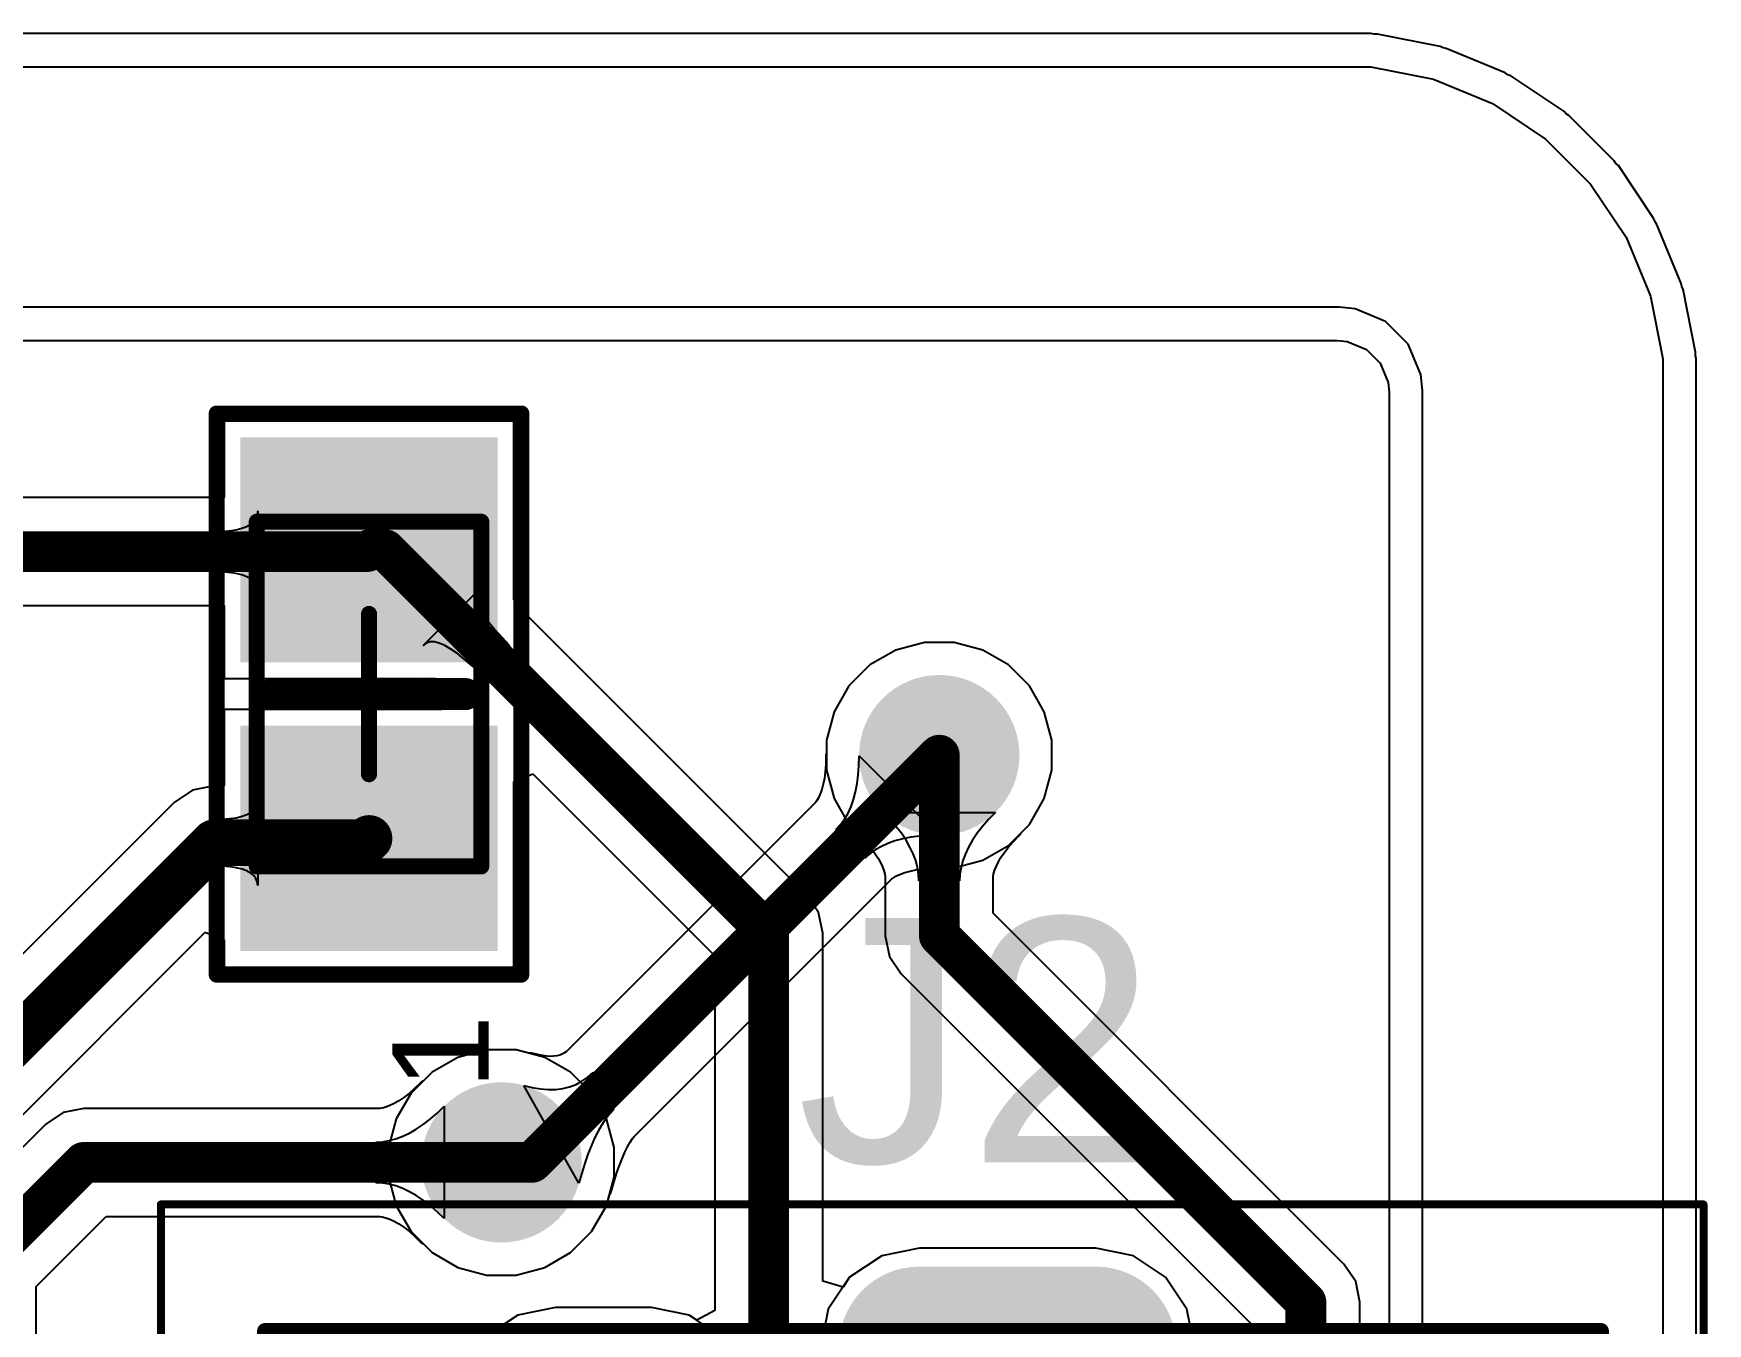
# Model space of a CAD drawing. Header units: millimetres. Extents: x 0 to 168, y 0 to 109.
# Drawn here: x 98.24 to 108.68, y 52.08 to 60.13 of the extents above; entities that cross this region are included whole.
import ezdxf

# ---------------------------------------------------------------- set-up
doc = ezdxf.new("R2010")
doc.units = ezdxf.units.MM
for name, color, linetype in [('BottomLayer', 5, 'Continuous'), ('BottomSolder', 6, 'Continuous'), ('Mechanical13', 56, 'Continuous'), ('Mechanical15', 56, 'Continuous'), ('Mechanical4', 56, 'Continuous'), ('Mechanical6', 56, 'Continuous'), ('MultiLayer', 9, 'Continuous'), ('PadHoleLayer', 156, 'Continuous'), ('TopLayer', 1, 'Continuous'), ('TopOverlay', 2, 'Continuous'), ('TopPaste', 8, 'Continuous'), ('TopSolder', 216, 'Continuous'), ('ViaHoleLayer', 16, 'Continuous')]:
    doc.layers.add(name, color=color, linetype=linetype)
doc.styles.add('Arial', font='arial.ttf', dxfattribs={"height": 0.2})

# ---------------------------------------------------------------- blocks, each defined once
blk = doc.blocks.new('6_0805_N_5')
at = {"layer": 'TopLayer'}
for points in [[(-1.5, -0.7), (-1.5, 0.7), (-0.3, 0.7), (-0.3, -0.7)], [(0.3, -0.7), (0.3, 0.7), (1.5, 0.7), (1.5, -0.7)]]:
    blk.add_hatch(color=1, dxfattribs=at).paths.add_polyline_path(points)
at = {"layer": 'TopPaste'}
for points in [[(-1.5, -0.7), (-1.5, 0.7), (-0.3, 0.7), (-0.3, -0.7)], [(0.3, -0.7), (0.3, 0.7), (1.5, 0.7), (1.5, -0.7)]]:
    blk.add_hatch(color=8, dxfattribs=at).paths.add_polyline_path(points)
at = {"layer": 'TopSolder'}
for points in [[(-1.602, -0.802), (-1.602, 0.802), (-0.198, 0.802), (-0.198, -0.802)], [(0.198, -0.802), (0.198, 0.802), (1.602, 0.802), (1.602, -0.802)]]:
    blk.add_hatch(color=216, dxfattribs=at).paths.add_polyline_path(points)
at = {"layer": 'Mechanical13', "const_width": 0.1}
for points in [[(-1.075, -0.7), (-1.075, 0.7)], [(1.075, 0.7), (-1.075, 0.7)], [(1.075, -0.7), (1.075, 0.7)], [(1.075, -0.7), (-1.075, -0.7)]]:
    blk.add_lwpolyline(points, dxfattribs=at)
at = {"layer": 'Mechanical13', "const_width": 0.05}
for points in [[(-1.1, 0.7, 1), (-1.05, 0.7, 1)], [(-1.1, 0.7, 1), (-1.05, 0.7, 1)], [(1.05, 0.7, 1), (1.1, 0.7, 1)], [(1.05, 0.7, 1), (1.1, 0.7, 1)], [(-1.1, -0.7, 1), (-1.05, -0.7, 1)], [(-1.1, -0.7, 1), (-1.05, -0.7, 1)], [(1.05, -0.7, 1), (1.1, -0.7, 1)], [(1.05, -0.7, 1), (1.1, -0.7, 1)]]:
    blk.add_lwpolyline(points, format="xyb", close=True, dxfattribs=at)
at = {"layer": 'Mechanical15', "const_width": 0.1}
for points in [[(-1.75, -0.95), (-1.75, 0.95)], [(1.75, 0.95), (-1.75, 0.95)], [(1.75, -0.95), (1.75, 0.95)], [(0, -0.5), (0, 0.5)], [(0.5, 0), (-0.5, 0)], [(1.75, -0.95), (-1.75, -0.95)]]:
    blk.add_lwpolyline(points, dxfattribs=at)
at = {"layer": 'Mechanical15', "const_width": 0.05}
for points in [[(-1.775, 0.95, 1), (-1.725, 0.95, 1)], [(-1.775, 0.95, 1), (-1.725, 0.95, 1)], [(1.725, 0.95, 1), (1.775, 0.95, 1)], [(1.725, 0.95, 1), (1.775, 0.95, 1)], [(-0.025, 0.5, 1), (0.025, 0.5, 1)], [(-0.525, 0, 1), (-0.475, 0, 1)], [(0.475, 0, 1), (0.525, 0, 1)], [(-0.025, -0.5, 1), (0.025, -0.5, 1)], [(-1.775, -0.95, 1), (-1.725, -0.95, 1)], [(-1.775, -0.95, 1), (-1.725, -0.95, 1)], [(1.725, -0.95, 1), (1.775, -0.95, 1)], [(1.725, -0.95, 1), (1.775, -0.95, 1)]]:
    blk.add_lwpolyline(points, format="xyb", close=True, dxfattribs=at)
at = {"layer": 'TopOverlay', "const_width": 0.2}
blk.add_lwpolyline([(0, -0.6), (0, 0.6)], dxfattribs=at)
at = {"layer": 'TopOverlay', "const_width": 0.1}
for points in [[(-0.05, 0.6, 1), (0.05, 0.6, 1)], [(-0.05, -0.6, 1), (0.05, -0.6, 1)]]:
    blk.add_lwpolyline(points, format="xyb", close=True, dxfattribs=at)
blk = doc.blocks.new('USB_C_R__________A________12401548E4_2A_6')
at = {"layer": 'BottomLayer'}
h = blk.add_hatch(color=5, dxfattribs=at)
edge = h.paths.add_edge_path()
edge.add_arc((4.5, 1.14), 0.4, 90, 180)
edge.add_line((4.1, 1.14), (4.1, 0.04))
edge.add_arc((4.5, 0.04), 0.4, 180, 270)
edge.add_line((4.5, -0.36), (4.5, -0.36))
edge.add_arc((4.5, 0.04), 0.4, 270, 360)
edge.add_line((4.9, 0.04), (4.9, 1.14))
edge.add_arc((4.5, 1.14), 0.4, 0, 90)
edge.add_line((4.5, 1.54), (4.5, 1.54))
at = {"layer": 'BottomSolder'}
h = blk.add_hatch(color=6, dxfattribs=at)
edge = h.paths.add_edge_path()
edge.add_arc((4.5, 1.14), 0.502, 90, 180)
edge.add_line((3.998, 1.14), (3.998, 0.04))
edge.add_arc((4.5, 0.04), 0.502, 180, 270)
edge.add_line((4.5, -0.462), (4.5, -0.462))
edge.add_arc((4.5, 0.04), 0.502, 270, 360)
edge.add_line((5.002, 0.04), (5.002, 1.14))
edge.add_arc((4.5, 1.14), 0.502, 0, 90)
edge.add_line((4.5, 1.642), (4.5, 1.642))
at = {"layer": 'MultiLayer'}
h = blk.add_hatch(color=9, dxfattribs=at)
edge = h.paths.add_edge_path()
edge.add_arc((4.5, 1.14), 0.4, 90, 180)
edge.add_line((4.1, 1.14), (4.1, 0.04))
edge.add_arc((4.5, 0.04), 0.4, 180, 270)
edge.add_line((4.5, -0.36), (4.5, -0.36))
edge.add_arc((4.5, 0.04), 0.4, 270, 360)
edge.add_line((4.9, 0.04), (4.9, 1.14))
edge.add_arc((4.5, 1.14), 0.4, 0, 90)
edge.add_line((4.5, 1.54), (4.5, 1.54))
at = {"layer": 'PadHoleLayer'}
h = blk.add_hatch(color=156, dxfattribs=at)
edge = h.paths.add_edge_path()
edge.add_arc((4.5, 0.09), 0.25, 180, 360)
edge.add_line((4.75, 0.09), (4.75, 1.09))
edge.add_arc((4.5, 1.09), 0.25, 0, 180)
edge.add_line((4.25, 1.09), (4.25, 0.09))
at = {"layer": 'TopLayer'}
h = blk.add_hatch(color=1, dxfattribs=at)
edge = h.paths.add_edge_path()
edge.add_arc((4.5, 1.14), 0.4, 90, 180)
edge.add_line((4.1, 1.14), (4.1, 0.04))
edge.add_arc((4.5, 0.04), 0.4, 180, 270)
edge.add_line((4.5, -0.36), (4.5, -0.36))
edge.add_arc((4.5, 0.04), 0.4, 270, 360)
edge.add_line((4.9, 0.04), (4.9, 1.14))
edge.add_arc((4.5, 1.14), 0.4, 0, 90)
edge.add_line((4.5, 1.54), (4.5, 1.54))
at = {"layer": 'TopSolder'}
h = blk.add_hatch(color=216, dxfattribs=at)
edge = h.paths.add_edge_path()
edge.add_arc((4.5, 1.14), 0.502, 90, 180)
edge.add_line((3.998, 1.14), (3.998, 0.04))
edge.add_arc((4.5, 0.04), 0.502, 180, 270)
edge.add_line((4.5, -0.462), (4.5, -0.462))
edge.add_arc((4.5, 0.04), 0.502, 270, 360)
edge.add_line((5.002, 0.04), (5.002, 1.14))
edge.add_arc((4.5, 1.14), 0.502, 0, 90)
edge.add_line((4.5, 1.642), (4.5, 1.642))
at = {"layer": 'Mechanical4', "const_width": 0.05}
for points in [[(-5.39, 5.87), (5.39, 5.87)], [(5.39, 5.87), (5.39, -3.75)], [(-5.39, -3.75), (5.39, -3.75)]]:
    blk.add_lwpolyline(points, dxfattribs=at)
at = {"layer": 'Mechanical4', "const_width": 0.025}
for points in [[(5.378, 5.87, 1), (5.402, 5.87, 1)], [(5.378, 5.87, 1), (5.402, 5.87, 1)], [(5.378, -3.75, 1), (5.402, -3.75, 1)], [(5.378, -3.75, 1), (5.402, -3.75, 1)]]:
    blk.add_lwpolyline(points, format="xyb", close=True, dxfattribs=at)
at = {"layer": 'Mechanical6', "const_width": 0.1}
for points in [[(-4.6, 5.22), (4.6, 5.22)], [(4.6, 5.22), (4.6, -3.11)], [(-4.6, -3.11), (4.6, -3.11)]]:
    blk.add_lwpolyline(points, dxfattribs=at)
at = {"layer": 'Mechanical6', "const_width": 0.05}
for points in [[(4.575, 5.22, 1), (4.625, 5.22, 1)], [(4.575, 5.22, 1), (4.625, 5.22, 1)], [(4.575, -3.11, 1), (4.625, -3.11, 1)], [(4.575, -3.11, 1), (4.625, -3.11, 1)]]:
    blk.add_lwpolyline(points, format="xyb", close=True, dxfattribs=at)

msp = doc.modelspace()

# ---------------------------------------------------------------- hatches: boundary and pattern name
at = {"layer": 'BottomLayer'}
h = msp.add_hatch(color=5, dxfattribs=at)
edge = h.paths.add_edge_path()
edge.add_arc((103.886, 55.626), 0.5, 0, 360)
h = msp.add_hatch(color=5, dxfattribs=at)
edge = h.paths.add_edge_path()
edge.add_arc((101.156, 53.086), 0.5, 0, 360)
at = {"layer": 'TopLayer'}
h = msp.add_hatch(color=1, dxfattribs=at)
edge = h.paths.add_edge_path()
edge.add_arc((103.886, 55.626), 0.5, 0, 360)
h = msp.add_hatch(color=1, dxfattribs=at)
edge = h.paths.add_edge_path()
edge.add_arc((101.156, 53.086), 0.5, 0, 360)
at = {"layer": 'ViaHoleLayer'}
h = msp.add_hatch(color=16, dxfattribs=at)
edge = h.paths.add_edge_path()
edge.add_arc((103.886, 55.626), 0.25, 0, 360)
h = msp.add_hatch(color=16, dxfattribs=at)
edge = h.paths.add_edge_path()
edge.add_arc((101.156, 53.086), 0.25, 0, 360)

# ---------------------------------------------------------------- linework, layer by layer
at = {"layer": 'BottomLayer'}
for p, q in [((106.578, 60.128), (80.22, 60.128)), ((106.598, 60.124), (106.578, 60.128)), ((106.618, 60.124), (106.598, 60.124)), ((107.009, 60.046), (106.618, 60.124)), ((107.028, 60.038), (107.009, 60.046)), ((107.048, 60.034), (107.028, 60.038)), ((107.415, 59.882), (107.048, 60.034)), ((107.432, 59.87), (107.415, 59.882)), ((107.451, 59.863), (107.432, 59.87)), ((107.782, 59.642), (107.451, 59.863)), ((107.796, 59.627), (107.782, 59.642)), ((107.813, 59.616), (107.796, 59.627)), ((108.095, 59.334), (107.813, 59.616)), ((108.106, 59.317), (108.095, 59.334)), ((108.121, 59.303), (108.106, 59.317)), ((108.342, 58.972), (108.121, 59.303)), ((108.35, 58.953), (108.342, 58.972)), ((108.361, 58.936), (108.35, 58.953)), ((108.513, 58.569), (108.361, 58.936)), ((108.517, 58.549), (108.513, 58.569)), ((108.525, 58.53), (108.517, 58.549)), ((108.603, 58.139), (108.525, 58.53)), ((95.885, 58.212), (106.369, 58.212)), ((106.369, 58.212), (106.43, 58.206)), ((106.43, 58.206), (106.55, 58.156)), ((106.55, 58.156), (106.635, 58.071)), ((106.635, 58.071), (106.686, 57.95)), ((108.603, 58.119), (108.603, 58.139)), ((108.607, 58.099), (108.603, 58.119)), ((108.607, 57.9), (108.607, 58.099)), ((106.686, 57.95), (106.691, 57.89)), ((106.691, 57.89), (106.691, 51.42)), ((108.607, 51.42), (108.607, 57.9)), ((103.615, 56.281), (103.454, 56.189)), ((103.793, 56.329), (103.615, 56.281)), ((103.979, 56.329), (103.793, 56.329)), ((104.157, 56.281), (103.979, 56.329)), ((104.318, 56.189), (104.157, 56.281)), ((103.454, 56.189), (103.323, 56.058)), ((104.449, 56.058), (104.318, 56.189)), ((103.323, 56.058), (103.231, 55.897)), ((104.541, 55.897), (104.449, 56.058)), ((103.231, 55.897), (103.183, 55.719)), ((104.589, 55.719), (104.541, 55.897)), ((103.183, 55.642), (103.179, 55.624)), ((103.183, 55.719), (103.183, 55.642)), ((104.589, 55.533), (104.589, 55.719)), ((103.178, 55.569), (103.175, 55.523)), ((103.179, 55.624), (103.178, 55.569)), ((103.381, 55.503), (103.385, 55.56)), ((103.385, 55.56), (103.386, 55.621)), ((103.386, 55.621), (103.881, 55.126)), ((103.163, 55.445), (103.154, 55.412)), ((103.17, 55.481), (103.163, 55.445)), ((103.175, 55.523), (103.17, 55.481)), ((103.364, 55.398), (103.374, 55.449)), ((103.374, 55.449), (103.381, 55.503)), ((104.541, 55.355), (104.589, 55.533)), ((103.121, 55.34), (103.113, 55.329)), ((103.133, 55.36), (103.121, 55.34)), ((103.144, 55.384), (103.133, 55.36)), ((103.154, 55.412), (103.144, 55.384)), ((103.336, 55.306), (103.352, 55.35)), ((103.352, 55.35), (103.364, 55.398)), ((104.449, 55.194), (104.541, 55.355)), ((103.113, 55.329), (101.56, 53.776)), ((103.27, 55.193), (103.295, 55.227)), ((103.295, 55.227), (103.317, 55.265)), ((103.317, 55.265), (103.336, 55.306)), ((103.242, 55.162), (103.27, 55.193)), ((103.422, 54.982), (103.242, 55.162)), ((103.763, 55.121), (103.709, 55.114)), ((103.82, 55.125), (103.763, 55.121)), ((103.881, 55.126), (103.82, 55.125)), ((104.318, 55.063), (104.449, 55.194)), ((103.487, 55.035), (103.453, 55.01)), ((103.525, 55.057), (103.487, 55.035)), ((103.566, 55.076), (103.525, 55.057)), ((103.61, 55.092), (103.566, 55.076)), ((103.658, 55.104), (103.61, 55.092)), ((103.709, 55.114), (103.658, 55.104)), ((104.157, 54.971), (104.318, 55.063)), ((103.453, 55.01), (103.422, 54.982)), ((103.741, 54.91), (103.783, 54.915)), ((103.783, 54.915), (103.829, 54.918)), ((103.829, 54.918), (103.884, 54.919)), ((103.884, 54.919), (103.902, 54.923)), ((103.902, 54.923), (103.979, 54.923)), ((103.979, 54.923), (104.157, 54.971)), ((101.981, 53.245), (103.589, 54.853)), ((103.589, 54.853), (103.6, 54.861)), ((103.6, 54.861), (103.62, 54.873)), ((103.62, 54.873), (103.644, 54.884)), ((103.644, 54.884), (103.672, 54.894)), ((103.672, 54.894), (103.705, 54.903)), ((103.705, 54.903), (103.741, 54.91)), ((101.063, 53.789), (100.884, 53.741)), ((101.248, 53.789), (101.063, 53.789)), ((101.327, 53.768), (101.248, 53.789)), ((101.346, 53.767), (101.327, 53.768)), ((101.391, 53.756), (101.346, 53.767)), ((101.55, 53.769), (101.535, 53.761)), ((101.56, 53.776), (101.55, 53.769)), ((100.884, 53.741), (100.724, 53.649)), ((101.425, 53.75), (101.391, 53.756)), ((101.455, 53.747), (101.425, 53.75)), ((101.48, 53.748), (101.455, 53.747)), ((101.501, 53.751), (101.48, 53.748)), ((101.519, 53.755), (101.501, 53.751)), ((101.535, 53.761), (101.519, 53.755)), ((100.724, 53.649), (100.593, 53.518)), ((101.638, 52.956), (101.295, 53.566)), ((101.295, 53.566), (101.348, 53.553)), ((101.539, 53.547), (101.581, 53.557)), ((101.581, 53.557), (101.621, 53.572)), ((101.621, 53.572), (101.658, 53.592)), ((101.658, 53.592), (101.694, 53.617)), ((101.694, 53.617), (101.727, 53.646)), ((101.727, 53.646), (101.854, 53.414)), ((100.593, 53.518), (100.5, 53.357)), ((101.348, 53.553), (101.399, 53.544)), ((101.399, 53.544), (101.448, 53.54)), ((101.448, 53.54), (101.495, 53.541)), ((101.495, 53.541), (101.539, 53.547)), ((100.5, 53.357), (100.452, 53.179)), ((101.805, 53.356), (101.781, 53.32)), ((101.829, 53.387), (101.805, 53.356)), ((101.854, 53.414), (101.829, 53.387)), ((101.759, 53.28), (101.737, 53.237)), ((101.781, 53.32), (101.759, 53.28)), ((101.974, 53.235), (101.981, 53.245)), ((100.452, 53.179), (100.452, 52.993)), ((101.737, 53.237), (101.695, 53.137)), ((101.889, 53.062), (101.925, 53.15)), ((101.925, 53.15), (101.941, 53.182)), ((101.941, 53.182), (101.958, 53.212)), ((101.958, 53.212), (101.974, 53.235)), ((101.676, 53.081), (101.638, 52.956)), ((101.695, 53.137), (101.676, 53.081)), ((101.873, 53.017), (101.889, 53.062)), ((100.452, 52.993), (100.5, 52.815)), ((101.837, 52.897), (101.873, 53.017)), ((101.811, 52.815), (101.829, 52.881)), ((101.829, 52.881), (101.837, 52.897)), ((100.5, 52.815), (100.593, 52.654)), ((101.718, 52.654), (101.811, 52.815)), ((100.593, 52.654), (100.724, 52.523)), ((101.587, 52.523), (101.718, 52.654)), ((100.724, 52.523), (100.884, 52.431)), ((101.427, 52.431), (101.587, 52.523)), ((103.762, 52.55), (103.527, 52.503)), ((104.862, 52.55), (103.762, 52.55)), ((105.097, 52.503), (104.862, 52.55)), ((100.884, 52.431), (101.063, 52.383)), ((101.248, 52.383), (101.427, 52.431)), ((103.527, 52.503), (103.327, 52.369)), ((105.297, 52.369), (105.097, 52.503)), ((101.063, 52.383), (101.248, 52.383)), ((103.327, 52.369), (103.194, 52.17)), ((105.43, 52.17), (105.297, 52.369)), ((101.257, 52.133), (101.057, 51.999)), ((101.492, 52.18), (101.257, 52.133)), ((102.092, 52.18), (101.492, 52.18)), ((102.327, 52.133), (102.092, 52.18)), ((102.527, 51.999), (102.327, 52.133)), ((103.194, 52.17), (103.147, 51.935)), ((105.477, 51.935), (105.43, 52.17))]:
    msp.add_line(p, q, dxfattribs=at)
at = {"layer": 'BottomLayer', "const_width": 0.254}
for points in [[(101.346, 53.086), (103.886, 55.626)], [(100.965, 53.086), (101.156, 53.086)], [(101.156, 53.086), (101.346, 53.086)]]:
    msp.add_lwpolyline(points, dxfattribs=at)
at = {"layer": 'BottomLayer', "const_width": 0.127}
for points in [[(103.823, 55.626, 1), (103.95, 55.626, 1)], [(100.901, 53.086, 1), (101.028, 53.086, 1)], [(101.092, 53.086, 1), (101.219, 53.086, 1)], [(101.092, 53.086, 1), (101.219, 53.086, 1)], [(101.282, 53.086, 1), (101.409, 53.086, 1)], [(101.282, 53.086, 1), (101.409, 53.086, 1)]]:
    msp.add_lwpolyline(points, format="xyb", close=True, dxfattribs=at)
at = {"layer": 'MultiLayer'}
for p, q in [((80.419, 59.92), (106.379, 59.92)), ((106.379, 59.92), (106.578, 59.92)), ((106.578, 59.92), (106.968, 59.843)), ((106.968, 59.843), (107.336, 59.69)), ((107.336, 59.69), (107.667, 59.469)), ((107.667, 59.469), (107.948, 59.188)), ((107.948, 59.188), (108.169, 58.857)), ((108.169, 58.857), (108.322, 58.489)), ((108.322, 58.489), (108.399, 58.099)), ((106.379, 58.42), (80.419, 58.42)), ((106.48, 58.41), (106.379, 58.42)), ((106.379, 58.42), (106.379, 58.42)), ((106.668, 58.332), (106.48, 58.41)), ((106.811, 58.189), (106.668, 58.332)), ((106.889, 58.001), (106.811, 58.189)), ((108.399, 58.099), (108.399, 57.9)), ((106.899, 57.9), (106.889, 58.001)), ((106.899, 51.42), (106.899, 57.9)), ((108.399, 57.9), (108.399, 57.9)), ((108.399, 57.9), (108.399, 51.42))]:
    msp.add_line(p, q, dxfattribs=at)
at = {"layer": 'TopLayer'}
for p, q in [((106.578, 60.128), (80.22, 60.128)), ((106.598, 60.124), (106.578, 60.128)), ((106.618, 60.124), (106.598, 60.124)), ((107.009, 60.046), (106.618, 60.124)), ((107.028, 60.038), (107.009, 60.046)), ((107.048, 60.034), (107.028, 60.038)), ((107.415, 59.882), (107.048, 60.034)), ((107.432, 59.87), (107.415, 59.882)), ((107.451, 59.863), (107.432, 59.87)), ((107.782, 59.642), (107.451, 59.863)), ((107.796, 59.627), (107.782, 59.642)), ((107.813, 59.616), (107.796, 59.627)), ((108.095, 59.334), (107.813, 59.616)), ((108.106, 59.317), (108.095, 59.334)), ((108.121, 59.303), (108.106, 59.317)), ((108.342, 58.972), (108.121, 59.303)), ((108.35, 58.953), (108.342, 58.972)), ((108.361, 58.936), (108.35, 58.953)), ((108.513, 58.569), (108.361, 58.936)), ((108.517, 58.549), (108.513, 58.569)), ((108.525, 58.53), (108.517, 58.549)), ((108.603, 58.139), (108.525, 58.53)), ((95.885, 58.212), (106.369, 58.212)), ((106.369, 58.212), (106.43, 58.206)), ((106.43, 58.206), (106.55, 58.156)), ((106.55, 58.156), (106.635, 58.071)), ((106.635, 58.071), (106.686, 57.95)), ((108.603, 58.119), (108.603, 58.139)), ((108.607, 58.099), (108.603, 58.119)), ((108.607, 57.9), (108.607, 58.099)), ((106.686, 57.95), (106.691, 57.89)), ((106.691, 57.89), (106.691, 51.42)), ((108.607, 51.42), (108.607, 57.9)), ((101.233, 57.71), (99.427, 57.71)), ((99.427, 57.71), (99.427, 57.233)), ((101.233, 56.674), (101.233, 57.71)), ((99.427, 57.233), (97.231, 57.233)), ((99.613, 57.085), (99.626, 57.104)), ((99.626, 57.104), (99.634, 57.126)), ((99.634, 57.126), (99.636, 57.15)), ((99.636, 57.15), (99.636, 56.642)), ((99.379, 57.023), (99.428, 57.024)), ((99.379, 56.769), (99.379, 57.023)), ((99.428, 57.024), (99.472, 57.028)), ((99.472, 57.028), (99.51, 57.034)), ((99.51, 57.034), (99.544, 57.043)), ((99.544, 57.043), (99.572, 57.055)), ((99.572, 57.055), (99.595, 57.069)), ((99.595, 57.069), (99.613, 57.085)), ((99.428, 56.768), (99.379, 56.769)), ((99.472, 56.764), (99.428, 56.768)), ((99.51, 56.758), (99.472, 56.764)), ((99.544, 56.749), (99.51, 56.758)), ((99.572, 56.737), (99.544, 56.749)), ((99.595, 56.723), (99.572, 56.737)), ((99.613, 56.707), (99.595, 56.723)), ((99.626, 56.688), (99.613, 56.707)), ((99.634, 56.666), (99.626, 56.688)), ((99.636, 56.642), (99.634, 56.666)), ((100.668, 56.31), (101.027, 56.669)), ((101.013, 56.65), (101.005, 56.626)), ((101.005, 56.626), (101.005, 56.599)), ((101.005, 56.599), (101.013, 56.569)), ((101.027, 56.669), (101.013, 56.65)), ((101.234, 56.669), (101.233, 56.674)), ((101.233, 56.665), (101.234, 56.669)), ((101.233, 56.594), (101.233, 56.665)), ((101.243, 56.58), (101.233, 56.594)), ((97.231, 56.559), (99.427, 56.559)), ((99.427, 56.559), (99.427, 56.104)), ((101.013, 56.569), (101.027, 56.535)), ((101.027, 56.535), (101.049, 56.497)), ((101.049, 56.497), (101.077, 56.456)), ((101.27, 56.546), (101.243, 56.58)), ((101.31, 56.503), (101.27, 56.546)), ((103.06, 54.753), (101.31, 56.503)), ((101.077, 56.456), (101.113, 56.411)), ((101.113, 56.411), (101.207, 56.31)), ((100.687, 56.324), (100.668, 56.31)), ((100.711, 56.332), (100.687, 56.324)), ((100.738, 56.332), (100.711, 56.332)), ((100.768, 56.324), (100.738, 56.332)), ((100.802, 56.31), (100.768, 56.324)), ((100.84, 56.288), (100.802, 56.31)), ((100.881, 56.26), (100.84, 56.288)), ((101.207, 56.31), (101.027, 56.13)), ((103.615, 56.281), (103.454, 56.189)), ((103.793, 56.329), (103.615, 56.281)), ((103.979, 56.329), (103.793, 56.329)), ((104.157, 56.281), (103.979, 56.329)), ((104.318, 56.189), (104.157, 56.281)), ((100.975, 56.181), (100.881, 56.26)), ((101.027, 56.13), (100.975, 56.181)), ((103.454, 56.189), (103.323, 56.058)), ((104.449, 56.058), (104.318, 56.189)), ((99.427, 56.104), (100.663, 56.104)), ((100.663, 56.104), (100.668, 56.103)), ((100.668, 56.103), (100.672, 56.104)), ((100.672, 56.104), (100.743, 56.104)), ((100.743, 56.104), (100.755, 56.095)), ((100.755, 56.095), (100.823, 56.038)), ((100.833, 56.028), (100.785, 55.91)), ((100.823, 56.038), (100.833, 56.028)), ((103.323, 56.058), (103.231, 55.897)), ((104.541, 55.897), (104.449, 56.058)), ((100.785, 55.91), (99.427, 55.91)), ((99.427, 55.91), (99.427, 55.435)), ((103.231, 55.897), (103.183, 55.719)), ((104.589, 55.719), (104.541, 55.897)), ((103.183, 55.719), (103.183, 55.533)), ((104.589, 55.533), (104.589, 55.719)), ((99.365, 55.435), (99.229, 55.408)), ((99.427, 55.435), (99.365, 55.435)), ((101.233, 55.462), (101.351, 55.51)), ((101.233, 54.304), (101.233, 55.462)), ((101.351, 55.51), (102.486, 54.375)), ((103.183, 55.533), (103.231, 55.355)), ((104.541, 55.355), (104.589, 55.533)), ((99.114, 55.331), (97.016, 53.233)), ((99.229, 55.408), (99.114, 55.331)), ((99.114, 55.331), (99.114, 55.331)), ((99.633, 55.325), (99.636, 55.348)), ((99.636, 55.348), (99.636, 54.812)), ((103.231, 55.355), (103.323, 55.194)), ((104.449, 55.194), (104.541, 55.355)), ((99.365, 55.225), (99.416, 55.226)), ((99.365, 54.935), (99.365, 55.225)), ((99.416, 55.226), (99.463, 55.23)), ((99.463, 55.23), (99.503, 55.236)), ((99.503, 55.236), (99.538, 55.245)), ((99.538, 55.245), (99.568, 55.256)), ((99.568, 55.256), (99.593, 55.269)), ((99.593, 55.269), (99.612, 55.285)), ((99.612, 55.285), (99.625, 55.304)), ((99.625, 55.304), (99.633, 55.325)), ((103.578, 55.225), (103.536, 55.269)), ((103.536, 55.269), (104.236, 55.269)), ((103.616, 55.182), (103.578, 55.225)), ((104.194, 55.225), (104.156, 55.182)), ((104.236, 55.269), (104.194, 55.225)), ((103.323, 55.194), (103.377, 55.14)), ((103.377, 55.14), (103.387, 55.125)), ((103.387, 55.125), (103.426, 55.085)), ((103.65, 55.139), (103.616, 55.182)), ((103.679, 55.096), (103.65, 55.139)), ((104.122, 55.139), (104.093, 55.096)), ((104.156, 55.182), (104.122, 55.139)), ((104.346, 55.085), (104.385, 55.125)), ((104.385, 55.125), (104.395, 55.14)), ((104.395, 55.14), (104.449, 55.194)), ((103.426, 55.085), (103.456, 55.05)), ((103.456, 55.05), (103.482, 55.017)), ((103.482, 55.017), (103.503, 54.986)), ((103.703, 55.053), (103.679, 55.096)), ((103.723, 55.01), (103.703, 55.053)), ((104.069, 55.053), (104.049, 55.01)), ((104.093, 55.096), (104.069, 55.053)), ((104.269, 54.986), (104.29, 55.017)), ((104.29, 55.017), (104.316, 55.05)), ((104.316, 55.05), (104.346, 55.085)), ((99.416, 54.934), (99.365, 54.935)), ((99.463, 54.93), (99.416, 54.934)), ((99.503, 54.924), (99.463, 54.93)), ((99.538, 54.915), (99.503, 54.924)), ((99.568, 54.904), (99.538, 54.915)), ((103.503, 54.986), (103.519, 54.957)), ((103.519, 54.957), (103.532, 54.93)), ((103.532, 54.93), (103.541, 54.906)), ((103.739, 54.968), (103.723, 55.01)), ((103.75, 54.926), (103.739, 54.968)), ((103.757, 54.884), (103.75, 54.926)), ((104.022, 54.926), (104.015, 54.884)), ((104.033, 54.968), (104.022, 54.926)), ((104.049, 55.01), (104.033, 54.968)), ((104.231, 54.906), (104.24, 54.93)), ((104.24, 54.93), (104.253, 54.957)), ((104.253, 54.957), (104.269, 54.986)), ((99.593, 54.891), (99.568, 54.904)), ((99.612, 54.875), (99.593, 54.891)), ((99.625, 54.856), (99.612, 54.875)), ((99.633, 54.835), (99.625, 54.856)), ((99.636, 54.812), (99.633, 54.835)), ((103.541, 54.906), (103.547, 54.883)), ((103.547, 54.883), (103.549, 54.869)), ((103.549, 54.869), (103.549, 54.5)), ((103.759, 54.842), (103.757, 54.884)), ((104.013, 54.842), (103.759, 54.842)), ((104.015, 54.884), (104.013, 54.842)), ((104.223, 54.869), (104.225, 54.883)), ((104.223, 54.64), (104.223, 54.869)), ((104.225, 54.883), (104.231, 54.906)), ((103.133, 54.644), (103.06, 54.753)), ((103.159, 54.515), (103.133, 54.644)), ((106.41, 52.452), (104.223, 54.64)), ((97.506, 52.718), (99.309, 54.522)), ((99.309, 54.522), (99.427, 54.474)), ((103.159, 52.346), (103.159, 54.515)), ((103.549, 54.5), (103.575, 54.371)), ((99.427, 54.474), (99.427, 54.304)), ((99.427, 54.304), (101.233, 54.304)), ((102.486, 54.375), (102.486, 52.162)), ((103.575, 54.371), (103.648, 54.262)), ((103.648, 54.262), (105.835, 52.075)), ((101.063, 53.789), (100.884, 53.741)), ((101.248, 53.789), (101.063, 53.789)), ((101.427, 53.741), (101.248, 53.789)), ((100.884, 53.741), (100.724, 53.649)), ((101.587, 53.649), (101.427, 53.741)), ((100.654, 53.585), (100.614, 53.546)), ((100.67, 53.595), (100.654, 53.585)), ((100.724, 53.649), (100.67, 53.595)), ((101.718, 53.518), (101.587, 53.649)), ((100.487, 53.453), (100.46, 53.44)), ((100.516, 53.469), (100.487, 53.453)), ((100.547, 53.49), (100.516, 53.469)), ((100.58, 53.516), (100.547, 53.49)), ((100.614, 53.546), (100.58, 53.516)), ((101.811, 53.357), (101.718, 53.518)), ((98.423, 53.397), (98.314, 53.324)), ((98.552, 53.423), (98.423, 53.397)), ((100.399, 53.423), (98.552, 53.423)), ((100.413, 53.425), (100.399, 53.423)), ((100.435, 53.431), (100.413, 53.425)), ((100.46, 53.44), (100.435, 53.431)), ((100.668, 53.322), (100.711, 53.356)), ((100.711, 53.356), (100.755, 53.394)), ((100.755, 53.394), (100.798, 53.436)), ((100.798, 53.436), (100.798, 52.736)), ((101.859, 53.179), (101.811, 53.357)), ((98.314, 53.324), (97.679, 52.689)), ((100.498, 53.233), (100.54, 53.249)), ((100.54, 53.249), (100.583, 53.269)), ((100.583, 53.269), (100.625, 53.293)), ((100.625, 53.293), (100.668, 53.322)), ((100.372, 53.213), (100.414, 53.215)), ((100.372, 52.959), (100.372, 53.213)), ((100.414, 53.215), (100.456, 53.222)), ((100.456, 53.222), (100.498, 53.233)), ((101.859, 52.993), (101.859, 53.179)), ((100.414, 52.957), (100.372, 52.959)), ((100.456, 52.95), (100.414, 52.957)), ((100.498, 52.939), (100.456, 52.95)), ((100.54, 52.923), (100.498, 52.939)), ((101.811, 52.815), (101.859, 52.993)), ((100.583, 52.903), (100.54, 52.923)), ((100.625, 52.879), (100.583, 52.903)), ((100.668, 52.85), (100.625, 52.879)), ((100.711, 52.816), (100.668, 52.85)), ((98.254, 52.312), (98.691, 52.749)), ((98.691, 52.749), (100.399, 52.749)), ((100.399, 52.749), (100.413, 52.747)), ((100.413, 52.747), (100.435, 52.741)), ((100.435, 52.741), (100.46, 52.732)), ((100.46, 52.732), (100.487, 52.719)), ((100.487, 52.719), (100.516, 52.703)), ((100.755, 52.778), (100.711, 52.816)), ((100.798, 52.736), (100.755, 52.778)), ((101.718, 52.654), (101.811, 52.815)), ((100.516, 52.703), (100.547, 52.682)), ((100.547, 52.682), (100.58, 52.656)), ((100.58, 52.656), (100.614, 52.626)), ((100.614, 52.626), (100.654, 52.587)), ((101.587, 52.523), (101.718, 52.654)), ((100.654, 52.587), (100.67, 52.577)), ((100.67, 52.577), (100.724, 52.523)), ((100.724, 52.523), (100.884, 52.431)), ((101.427, 52.431), (101.587, 52.523)), ((103.762, 52.55), (103.527, 52.503)), ((104.862, 52.55), (103.762, 52.55)), ((105.097, 52.503), (104.862, 52.55)), ((100.884, 52.431), (101.063, 52.383)), ((101.248, 52.383), (101.427, 52.431)), ((103.527, 52.503), (103.327, 52.369)), ((105.297, 52.369), (105.097, 52.503)), ((106.483, 52.343), (106.41, 52.452)), ((98.254, 51.486), (98.254, 52.312)), ((101.063, 52.383), (101.248, 52.383)), ((103.286, 52.308), (103.159, 52.346)), ((103.327, 52.369), (103.286, 52.308)), ((105.43, 52.17), (105.297, 52.369)), ((106.509, 52.214), (106.483, 52.343)), ((106.509, 49.188), (106.509, 52.214)), ((101.257, 52.133), (101.057, 51.999)), ((101.492, 52.18), (101.257, 52.133)), ((102.092, 52.18), (101.492, 52.18)), ((102.327, 52.133), (102.092, 52.18)), ((102.374, 52.102), (102.327, 52.133)), ((102.486, 52.162), (102.374, 52.102)), ((105.477, 51.935), (105.43, 52.17))]:
    msp.add_line(p, q, dxfattribs=at)
for points, const_width in [([(95.659, 56.896), (100.319, 56.896)], 0.254), ([(100.319, 56.896), (100.33, 56.907)], 0.254), ([(100.33, 56.907), (100.43, 56.907)], 0.254), ([(100.43, 56.907), (102.822, 54.515)], 0.254), ([(103.886, 54.5), (103.886, 55.626)], 0.254), ([(96.62, 52.335), (99.365, 55.08)], 0.29), ([(99.365, 55.08), (100.303, 55.08)], 0.29), ([(100.303, 55.08), (100.33, 55.107)], 0.29), ([(102.822, 50.765), (102.822, 54.515)], 0.254), ([(103.886, 54.5), (106.172, 52.214)], 0.254), ([(97.917, 52.451), (98.552, 53.086)], 0.254), ([(98.552, 53.086), (101.156, 53.086)], 0.254), ([(106.172, 49.188), (106.172, 52.214)], 0.254)]:
    msp.add_lwpolyline(points, dxfattribs=dict(at, const_width=const_width))
for points, const_width in [([(100.256, 56.896, 1), (100.383, 56.896, 1)], 0.127), ([(100.256, 56.896, 1), (100.383, 56.896, 1)], 0.127), ([(100.267, 56.907, 1), (100.394, 56.907, 1)], 0.127), ([(100.267, 56.907, 1), (100.394, 56.907, 1)], 0.127), ([(100.367, 56.907, 1), (100.494, 56.907, 1)], 0.127), ([(100.367, 56.907, 1), (100.494, 56.907, 1)], 0.127), ([(103.823, 55.626, 1), (103.95, 55.626, 1)], 0.127), ([(99.292, 55.08, 1), (99.437, 55.08, 1)], 0.145), ([(99.292, 55.08, 1), (99.437, 55.08, 1)], 0.145), ([(100.23, 55.08, 1), (100.375, 55.08, 1)], 0.145), ([(100.23, 55.08, 1), (100.375, 55.08, 1)], 0.145), ([(100.258, 55.107, 1), (100.403, 55.107, 1)], 0.145), ([(102.759, 54.515, 1), (102.886, 54.515, 1)], 0.127), ([(102.759, 54.515, 1), (102.886, 54.515, 1)], 0.127), ([(103.823, 54.5, 1), (103.95, 54.5, 1)], 0.127), ([(103.823, 54.5, 1), (103.95, 54.5, 1)], 0.127), ([(98.488, 53.086, 1), (98.615, 53.086, 1)], 0.127), ([(98.488, 53.086, 1), (98.615, 53.086, 1)], 0.127), ([(101.092, 53.086, 1), (101.219, 53.086, 1)], 0.127), ([(106.109, 52.214, 1), (106.236, 52.214, 1)], 0.127), ([(106.109, 52.214, 1), (106.236, 52.214, 1)], 0.127)]:
    msp.add_lwpolyline(points, format="xyb", close=True, dxfattribs=dict(at, const_width=const_width))

# ---------------------------------------------------------------- block references
for name, p, rotation in [('6_0805_N_5', (100.33, 56.007), 270), ('USB_C_R__________A________12401548E4_2A_6', (104.902, 47.434), 90)]:
    msp.add_blockref(name, p, dxfattribs=dict(rotation=rotation))

# ---------------------------------------------------------------- texts
at = {"layer": 'TopOverlay', "style": 'Arial'}
msp.add_text('J2', height=1.524, dxfattribs=at).set_placement((102.997, 53.086))
msp.add_text('1', height=0.6, rotation=90, dxfattribs=at).set_placement((101.076, 53.541))

doc.saveas('drawing.dxf')
